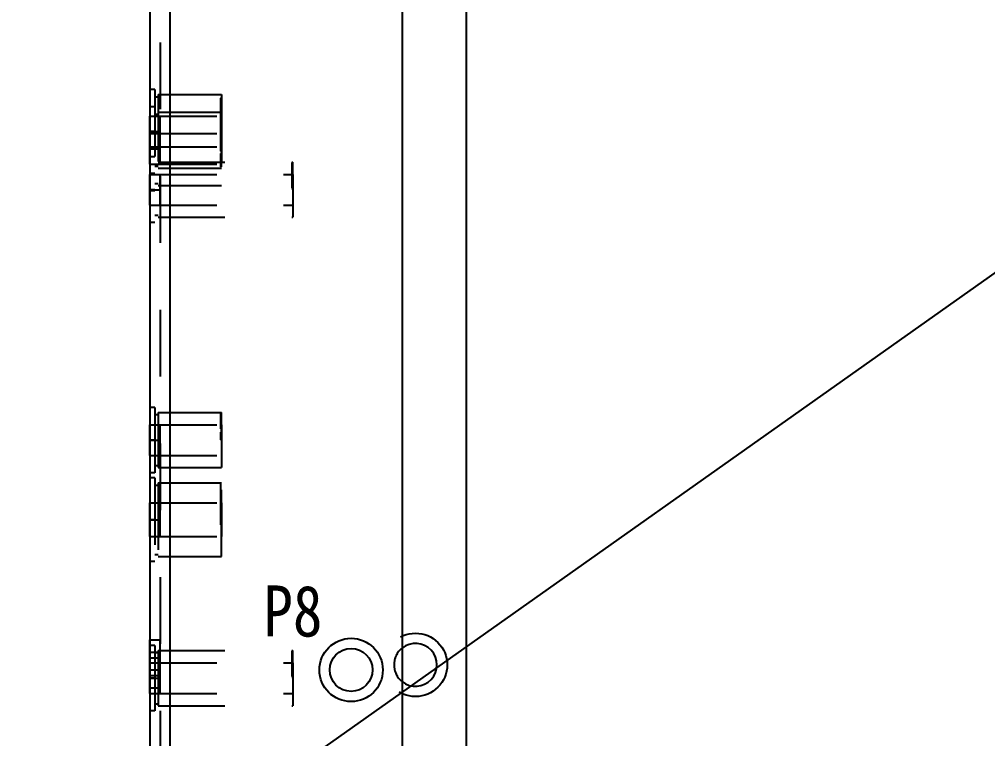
# Model space of a CAD drawing. Header units: millimetres. Extents: x 1262 to 3787, y 0 to 841.
# Drawn here: x 1862.4 to 1957.2, y 446.5 to 516.9 of the extents above; entities that cross this region are included whole.
import ezdxf

# ---------------------------------------------------------------- set-up
doc = ezdxf.new("R2010")
doc.units = ezdxf.units.MM
doc.header["$LTSCALE"] = 65.395
doc.linetypes.add('HIDDEN', pattern=[0.2, 0.1, -0.1])
doc.layers.get('0').update_dxf_attribs({"linetype": 'CONTINUOUS'})
doc.layers.add('02___PRT_ALL_AXES', color=7, linetype='CONTINUOUS')
doc.layers.add('DEFAULT_2', color=8, linetype='HIDDEN')
doc.styles.get("Standard").update_dxf_attribs({"font": 'txt', "width": 0.85})

msp = doc.modelspace()

# ---------------------------------------------------------------- linework, layer by layer
msp.add_line((1262.236, 0), (2451.236, 841))
at = {"color": 3, "linetype": 'Continuous'}
for p, q in [((1877.189, 324.704), (1877.189, 581.004)), ((1875.189, 580.004), (1875.189, 325.704)), ((1899.889, 580.004), (1899.889, 325.704))]:
    msp.add_line(p, q, dxfattribs=at)
at = {"color": 7, "linetype": 'Continuous'}
msp.add_line((1906.189, 325.704), (1906.189, 567.004), dxfattribs=at)
at = {"color": 3, "linetype": 'Continuous'}
msp.add_circle((1894.889, 453.204), 3.1, dxfattribs=at)
at = {"color": 7, "linetype": 'Continuous'}
msp.add_circle((1894.889, 453.204), 2.1, dxfattribs=at)
msp.add_arc((1901.189, 453.704), 2.1, 231.05442, 128.9456, dxfattribs=at)
at = {"layer": '02___PRT_ALL_AXES', "color": 8, "linetype": 'HIDDEN'}
for p, q in [((1875.989, 509.504), (1882.189, 509.504)), ((1882.189, 509.504), (1882.189, 500.604)), ((1875.189, 507.404), (1875.189, 507.402)), ((1875.189, 507.404), (1882.189, 507.404)), ((1875.189, 502.705), (1875.189, 507.402)), ((1875.989, 507.804), (1882.189, 507.804)), ((1876.189, 502.705), (1876.189, 507.402)), ((1875.189, 505.904), (1876.189, 505.904)), ((1875.189, 505.704), (1882.189, 505.704)), ((1875.189, 504.404), (1882.189, 504.404)), ((1875.189, 504.204), (1876.189, 504.204)), ((1875.189, 502.705), (1875.189, 502.704)), ((1875.189, 502.704), (1882.189, 502.704)), ((1875.989, 502.904), (1889.189, 502.904)), ((1875.989, 502.304), (1882.189, 502.304)), ((1875.189, 501.704), (1875.189, 501.702)), ((1875.189, 501.704), (1889.189, 501.704)), ((1875.189, 498.705), (1875.189, 501.702)), ((1876.189, 498.705), (1876.189, 501.702)), ((1889.189, 501.704), (1889.189, 497.504)), ((1875.989, 500.604), (1882.189, 500.604)), ((1875.189, 500.204), (1876.189, 500.204)), ((1875.189, 498.705), (1875.189, 498.704)), ((1875.189, 498.704), (1889.189, 498.704)), ((1875.989, 497.504), (1889.189, 497.504)), ((1875.989, 478.404), (1882.189, 478.404)), ((1875.189, 477.204), (1875.189, 477.202)), ((1875.189, 477.204), (1882.189, 477.204)), ((1875.189, 474.205), (1875.189, 477.202)), ((1876.189, 474.205), (1876.189, 477.202)), ((1882.189, 477.204), (1882.189, 473.004)), ((1875.189, 475.704), (1876.189, 475.704)), ((1875.189, 474.205), (1875.189, 474.204)), ((1875.189, 474.204), (1882.189, 474.204)), ((1875.989, 473.004), (1882.189, 473.004)), ((1875.989, 471.504), (1882.189, 471.504)), ((1875.189, 469.554), (1875.189, 469.552)), ((1875.189, 469.554), (1882.189, 469.554)), ((1875.189, 466.255), (1875.189, 469.552)), ((1876.189, 466.255), (1876.189, 469.552)), ((1882.189, 469.554), (1882.189, 466.254)), ((1875.189, 467.904), (1876.189, 467.904)), ((1875.189, 466.255), (1875.189, 466.254)), ((1875.189, 466.254), (1882.189, 466.254)), ((1875.989, 464.304), (1882.189, 464.304)), ((1875.189, 450.905), (1875.189, 456.154)), ((1875.189, 456.154), (1876.189, 456.154)), ((1876.189, 450.905), (1876.189, 456.154)), ((1875.189, 454.954), (1876.189, 454.954)), ((1875.989, 455.104), (1889.189, 455.104)), ((1875.189, 454.404), (1876.189, 454.404)), ((1875.189, 453.904), (1889.189, 453.904)), ((1875.189, 453.204), (1876.189, 453.204)), ((1889.189, 453.904), (1889.189, 449.704)), ((1875.189, 452.654), (1876.189, 452.654)), ((1875.189, 452.404), (1876.189, 452.404)), ((1875.189, 451.454), (1876.189, 451.454)), ((1875.189, 450.905), (1875.189, 450.904)), ((1875.189, 450.904), (1889.189, 450.904)), ((1875.989, 449.704), (1889.189, 449.704))]:
    msp.add_line(p, q, dxfattribs=at)
at = {"layer": 'DEFAULT_2', "color": 8, "linetype": 'HIDDEN'}
for p, q in [((1876.189, 580.004), (1876.189, 325.704)), ((1875.689, 510.004), (1875.189, 510.004)), ((1875.689, 510.004), (1875.689, 497.004)), ((1875.689, 509.304), (1875.989, 509.304)), ((1875.989, 509.504), (1875.989, 497.504)), ((1882.089, 509.169), (1882.089, 503.961)), ((1882.189, 509.169), (1882.089, 509.169)), ((1882.189, 509.16), (1882.089, 509.16)), ((1882.189, 509.157), (1882.089, 509.157)), ((1882.189, 509.145), (1882.089, 509.145)), ((1882.189, 509.13), (1882.089, 509.13)), ((1882.189, 509.123), (1882.089, 509.123)), ((1882.189, 509.106), (1882.089, 509.106)), ((1882.189, 509.061), (1882.089, 509.061)), ((1882.189, 509.05), (1882.089, 509.05)), ((1882.189, 509.034), (1882.089, 509.034)), ((1882.189, 509.032), (1882.089, 509.032)), ((1882.189, 509.028), (1882.089, 509.028)), ((1882.189, 509.02), (1882.089, 509.02)), ((1882.189, 508.997), (1882.089, 508.997)), ((1882.189, 508.987), (1882.089, 508.987)), ((1882.189, 508.984), (1882.089, 508.984)), ((1882.189, 508.951), (1882.089, 508.951)), ((1882.189, 508.941), (1882.089, 508.941)), ((1882.189, 508.931), (1882.089, 508.931)), ((1882.189, 508.921), (1882.089, 508.921)), ((1882.189, 503.961), (1882.189, 509.169)), ((1875.689, 508.304), (1875.189, 508.304)), ((1882.189, 508.883), (1882.089, 508.883)), ((1882.189, 508.861), (1882.089, 508.861)), ((1882.189, 508.86), (1882.089, 508.86)), ((1882.189, 508.784), (1882.089, 508.784)), ((1882.189, 508.774), (1882.089, 508.774)), ((1882.189, 508.765), (1882.089, 508.765)), ((1882.189, 508.752), (1882.089, 508.752)), ((1882.189, 508.697), (1882.089, 508.697)), ((1882.189, 508.365), (1882.089, 508.365)), ((1882.189, 508.3), (1882.089, 508.3)), ((1882.189, 508.279), (1882.089, 508.279)), ((1882.189, 508.253), (1882.089, 508.253)), ((1882.189, 508.218), (1882.089, 508.218)), ((1882.189, 508.195), (1882.089, 508.195)), ((1882.189, 508.139), (1882.089, 508.139)), ((1882.189, 508.128), (1882.089, 508.128)), ((1882.189, 508.124), (1882.089, 508.124)), ((1882.189, 508.109), (1882.089, 508.109)), ((1882.189, 508.102), (1882.089, 508.102)), ((1882.189, 508.093), (1882.089, 508.093)), ((1882.189, 508.06), (1882.089, 508.06)), ((1882.189, 508.038), (1882.089, 508.038)), ((1882.189, 508.013), (1882.089, 508.013)), ((1882.189, 507.979), (1882.089, 507.979)), ((1875.689, 507.604), (1875.989, 507.604)), ((1882.189, 507.885), (1882.089, 507.885)), ((1882.189, 507.845), (1882.089, 507.845)), ((1882.189, 507.788), (1882.089, 507.788)), ((1882.189, 507.745), (1882.089, 507.745)), ((1882.189, 507.72), (1882.089, 507.72)), ((1882.189, 507.644), (1882.089, 507.644)), ((1882.189, 507.642), (1882.089, 507.642)), ((1882.189, 507.631), (1882.089, 507.631)), ((1882.189, 507.58), (1882.089, 507.58)), ((1882.189, 507.572), (1882.089, 507.572)), ((1882.189, 507.544), (1882.089, 507.544)), ((1882.189, 507.543), (1882.089, 507.543)), ((1882.189, 507.512), (1882.089, 507.512)), ((1882.189, 507.49), (1882.089, 507.49)), ((1882.189, 507.477), (1882.089, 507.477)), ((1882.189, 507.469), (1882.089, 507.469)), ((1882.189, 507.46), (1882.089, 507.46)), ((1882.189, 507.457), (1882.089, 507.457)), ((1882.189, 507.45), (1882.089, 507.45)), ((1882.189, 507.445), (1882.089, 507.445)), ((1882.189, 507.43), (1882.089, 507.43)), ((1882.189, 507.423), (1882.089, 507.423)), ((1882.189, 507.415), (1882.089, 507.415)), ((1882.189, 507.406), (1882.089, 507.406)), ((1882.189, 507.361), (1882.089, 507.361)), ((1882.189, 507.35), (1882.089, 507.35)), ((1882.189, 507.345), (1882.089, 507.345)), ((1882.189, 507.334), (1882.089, 507.334)), ((1882.189, 507.333), (1882.089, 507.333)), ((1882.189, 507.332), (1882.089, 507.332)), ((1882.189, 507.328), (1882.089, 507.328)), ((1882.189, 507.32), (1882.089, 507.32)), ((1882.189, 507.297), (1882.089, 507.297)), ((1882.189, 507.287), (1882.089, 507.287)), ((1882.189, 507.284), (1882.089, 507.284)), ((1882.189, 507.281), (1882.089, 507.281)), ((1882.189, 507.252), (1882.089, 507.252)), ((1882.189, 507.251), (1882.089, 507.251)), ((1882.189, 507.241), (1882.089, 507.241)), ((1882.189, 507.231), (1882.089, 507.231)), ((1882.189, 507.221), (1882.089, 507.221)), ((1882.189, 507.183), (1882.089, 507.183)), ((1882.189, 507.176), (1882.089, 507.176)), ((1882.189, 507.164), (1882.089, 507.164)), ((1882.189, 507.161), (1882.089, 507.161)), ((1882.189, 507.16), (1882.089, 507.16)), ((1882.189, 507.106), (1882.089, 507.106)), ((1882.189, 507.106), (1882.089, 507.106)), ((1882.189, 507.094), (1882.089, 507.094)), ((1882.189, 507.084), (1882.089, 507.084)), ((1882.189, 507.077), (1882.089, 507.077)), ((1882.189, 507.074), (1882.089, 507.074)), ((1882.189, 507.065), (1882.089, 507.065)), ((1882.189, 507.052), (1882.089, 507.052)), ((1882.189, 507.043), (1882.089, 507.043)), ((1882.189, 507.026), (1882.089, 507.026)), ((1882.189, 507.018), (1882.089, 507.018)), ((1882.189, 507.014), (1882.089, 507.014)), ((1882.189, 507.001), (1882.089, 507.001)), ((1882.189, 506.997), (1882.089, 506.997)), ((1882.189, 506.98), (1882.089, 506.98)), ((1882.189, 506.972), (1882.089, 506.972)), ((1882.189, 506.961), (1882.089, 506.961)), ((1882.189, 506.949), (1882.089, 506.949)), ((1882.189, 506.938), (1882.089, 506.938)), ((1882.189, 506.931), (1882.089, 506.931)), ((1882.189, 506.911), (1882.089, 506.911)), ((1882.189, 506.892), (1882.089, 506.892)), ((1882.189, 506.88), (1882.089, 506.88)), ((1882.189, 506.865), (1882.089, 506.865)), ((1882.189, 506.85), (1882.089, 506.85)), ((1882.189, 506.841), (1882.089, 506.841)), ((1882.189, 506.826), (1882.089, 506.826)), ((1882.189, 506.811), (1882.089, 506.811)), ((1882.189, 506.809), (1882.089, 506.809)), ((1882.189, 506.799), (1882.089, 506.799)), ((1882.189, 506.792), (1882.089, 506.792)), ((1882.189, 506.78), (1882.089, 506.78)), ((1882.189, 506.76), (1882.089, 506.76)), ((1882.189, 506.753), (1882.089, 506.753)), ((1882.189, 506.677), (1882.089, 506.677)), ((1882.189, 506.665), (1882.089, 506.665)), ((1882.189, 506.664), (1882.089, 506.664)), ((1882.189, 506.63), (1882.089, 506.63)), ((1882.189, 506.628), (1882.089, 506.628)), ((1882.189, 506.6), (1882.089, 506.6)), ((1882.189, 506.579), (1882.089, 506.579)), ((1882.189, 506.562), (1882.089, 506.562)), ((1882.189, 506.553), (1882.089, 506.553)), ((1882.189, 506.534), (1882.089, 506.534)), ((1882.189, 506.518), (1882.089, 506.518)), ((1882.189, 506.51), (1882.089, 506.51)), ((1882.189, 506.495), (1882.089, 506.495)), ((1882.189, 506.445), (1882.089, 506.445)), ((1882.189, 506.442), (1882.089, 506.442)), ((1882.189, 506.439), (1882.089, 506.439)), ((1882.189, 506.428), (1882.089, 506.428)), ((1882.189, 506.424), (1882.089, 506.424)), ((1882.189, 506.412), (1882.089, 506.412)), ((1882.189, 506.409), (1882.089, 506.409)), ((1882.189, 506.402), (1882.089, 506.402)), ((1882.189, 506.394), (1882.089, 506.394)), ((1882.189, 506.393), (1882.089, 506.393)), ((1882.189, 506.384), (1882.089, 506.384)), ((1882.189, 506.37), (1882.089, 506.37)), ((1882.189, 506.368), (1882.089, 506.368)), ((1882.189, 506.36), (1882.089, 506.36)), ((1882.189, 506.356), (1882.089, 506.356)), ((1882.189, 506.353), (1882.089, 506.353)), ((1882.189, 506.344), (1882.089, 506.344)), ((1882.189, 506.34), (1882.089, 506.34)), ((1882.189, 506.338), (1882.089, 506.338)), ((1882.189, 506.335), (1882.089, 506.335)), ((1882.189, 506.314), (1882.089, 506.314)), ((1882.189, 506.313), (1882.089, 506.313)), ((1882.189, 506.308), (1882.089, 506.308)), ((1882.189, 506.305), (1882.089, 506.305)), ((1882.189, 506.297), (1882.089, 506.297)), ((1882.189, 506.295), (1882.089, 506.295)), ((1882.189, 506.289), (1882.089, 506.289)), ((1882.189, 506.279), (1882.089, 506.279)), ((1882.189, 506.266), (1882.089, 506.266)), ((1882.189, 506.264), (1882.089, 506.264)), ((1882.189, 506.259), (1882.089, 506.259)), ((1882.189, 506.257), (1882.089, 506.257)), ((1882.189, 506.253), (1882.089, 506.253)), ((1882.189, 506.25), (1882.089, 506.25)), ((1882.189, 506.234), (1882.089, 506.234)), ((1882.189, 506.228), (1882.089, 506.228)), ((1882.189, 506.22), (1882.089, 506.22)), ((1882.189, 506.215), (1882.089, 506.215)), ((1882.189, 506.214), (1882.089, 506.214)), ((1882.189, 506.209), (1882.089, 506.209)), ((1882.189, 506.195), (1882.089, 506.195)), ((1882.189, 506.188), (1882.089, 506.188)), ((1882.189, 506.185), (1882.089, 506.185)), ((1882.189, 506.172), (1882.089, 506.172)), ((1882.189, 506.155), (1882.089, 506.155)), ((1882.189, 506.154), (1882.089, 506.154)), ((1882.189, 506.145), (1882.089, 506.145)), ((1882.189, 506.131), (1882.089, 506.131)), ((1882.189, 506.13), (1882.089, 506.13)), ((1882.189, 506.106), (1882.089, 506.106)), ((1882.189, 506.099), (1882.089, 506.099)), ((1882.189, 506.095), (1882.089, 506.095)), ((1882.189, 506.088), (1882.089, 506.088)), ((1882.189, 506.075), (1882.089, 506.075)), ((1882.189, 506.069), (1882.089, 506.069)), ((1882.189, 506.068), (1882.089, 506.068)), ((1882.189, 506.065), (1882.089, 506.065)), ((1882.189, 506.052), (1882.089, 506.052)), ((1882.189, 506.05), (1882.089, 506.05)), ((1875.689, 505.904), (1875.189, 505.904)), ((1882.189, 506.045), (1882.089, 506.045)), ((1882.189, 506.038), (1882.089, 506.038)), ((1882.189, 506.025), (1882.089, 506.025)), ((1882.189, 506.02), (1882.089, 506.02)), ((1882.189, 505.986), (1882.089, 505.986)), ((1882.189, 505.986), (1882.089, 505.986)), ((1882.189, 505.983), (1882.089, 505.983)), ((1882.189, 505.982), (1882.089, 505.982)), ((1882.189, 505.981), (1882.089, 505.981)), ((1882.189, 505.967), (1882.089, 505.967)), ((1882.189, 505.965), (1882.089, 505.965)), ((1882.189, 505.952), (1882.089, 505.952)), ((1882.189, 505.945), (1882.089, 505.945)), ((1882.189, 505.944), (1882.089, 505.944)), ((1882.189, 505.942), (1882.089, 505.942)), ((1882.189, 505.931), (1882.089, 505.931)), ((1882.189, 505.88), (1882.089, 505.88)), ((1882.189, 505.876), (1882.089, 505.876)), ((1882.189, 505.872), (1882.089, 505.872)), ((1882.189, 505.864), (1882.089, 505.864)), ((1882.189, 505.844), (1882.089, 505.844)), ((1882.189, 505.843), (1882.089, 505.843)), ((1882.189, 505.839), (1882.089, 505.839)), ((1882.189, 505.833), (1882.089, 505.833)), ((1882.189, 505.812), (1882.089, 505.812)), ((1882.189, 505.804), (1882.089, 505.804)), ((1882.189, 505.795), (1882.089, 505.795)), ((1882.189, 505.79), (1882.089, 505.79)), ((1882.189, 505.79), (1882.089, 505.79)), ((1882.189, 505.777), (1882.089, 505.777)), ((1882.189, 505.767), (1882.089, 505.767)), ((1882.189, 505.765), (1882.089, 505.765)), ((1882.189, 505.757), (1882.089, 505.757)), ((1882.189, 505.75), (1882.089, 505.75)), ((1882.189, 505.731), (1882.089, 505.731)), ((1882.189, 505.715), (1882.089, 505.715)), ((1882.189, 505.687), (1882.089, 505.687)), ((1882.189, 505.678), (1882.089, 505.678)), ((1882.189, 505.663), (1882.089, 505.663)), ((1882.189, 505.661), (1882.089, 505.661)), ((1882.189, 505.645), (1882.089, 505.645)), ((1882.189, 505.633), (1882.089, 505.633)), ((1882.189, 505.581), (1882.089, 505.581)), ((1882.189, 505.552), (1882.089, 505.552)), ((1882.189, 505.476), (1882.089, 505.476)), ((1882.189, 505.464), (1882.089, 505.464)), ((1882.189, 505.447), (1882.089, 505.447)), ((1882.189, 505.406), (1882.089, 505.406)), ((1882.189, 505.406), (1882.089, 505.406)), ((1882.189, 505.394), (1882.089, 505.394)), ((1882.189, 505.377), (1882.089, 505.377)), ((1882.189, 505.343), (1882.089, 505.343)), ((1882.189, 505.326), (1882.089, 505.326)), ((1882.189, 505.318), (1882.089, 505.318)), ((1882.189, 505.314), (1882.089, 505.314)), ((1882.189, 505.301), (1882.089, 505.301)), ((1882.189, 505.28), (1882.089, 505.28)), ((1882.189, 505.275), (1882.089, 505.275)), ((1882.189, 505.272), (1882.089, 505.272)), ((1882.189, 505.261), (1882.089, 505.261)), ((1882.189, 505.249), (1882.089, 505.249)), ((1882.189, 505.248), (1882.089, 505.248)), ((1882.189, 505.238), (1882.089, 505.238)), ((1882.189, 505.231), (1882.089, 505.231)), ((1882.189, 505.211), (1882.089, 505.211)), ((1882.189, 505.192), (1882.089, 505.192)), ((1882.189, 505.18), (1882.089, 505.18)), ((1882.189, 505.165), (1882.089, 505.165)), ((1882.189, 505.15), (1882.089, 505.15)), ((1882.189, 505.141), (1882.089, 505.141)), ((1882.189, 505.126), (1882.089, 505.126)), ((1882.189, 505.111), (1882.089, 505.111)), ((1882.189, 505.109), (1882.089, 505.109)), ((1875.689, 504.204), (1875.189, 504.204)), ((1882.189, 505.099), (1882.089, 505.099)), ((1882.189, 505.092), (1882.089, 505.092)), ((1882.189, 505.08), (1882.089, 505.08)), ((1882.189, 505.06), (1882.089, 505.06)), ((1882.189, 505.053), (1882.089, 505.053)), ((1882.189, 505.05), (1882.089, 505.05)), ((1882.189, 504.977), (1882.089, 504.977)), ((1882.189, 504.964), (1882.089, 504.964)), ((1882.189, 504.935), (1882.089, 504.935)), ((1882.189, 504.93), (1882.089, 504.93)), ((1882.189, 504.928), (1882.089, 504.928)), ((1882.189, 504.862), (1882.089, 504.862)), ((1882.189, 504.834), (1882.089, 504.834)), ((1882.189, 504.81), (1882.089, 504.81)), ((1882.189, 504.745), (1882.089, 504.745)), ((1882.189, 504.742), (1882.089, 504.742)), ((1882.189, 504.712), (1882.089, 504.712)), ((1882.189, 504.709), (1882.089, 504.709)), ((1882.189, 504.702), (1882.089, 504.702)), ((1882.189, 504.694), (1882.089, 504.694)), ((1882.189, 504.684), (1882.089, 504.684)), ((1882.189, 504.67), (1882.089, 504.67)), ((1882.189, 504.668), (1882.089, 504.668)), ((1882.189, 504.667), (1882.089, 504.667)), ((1882.189, 504.656), (1882.089, 504.656)), ((1882.189, 504.653), (1882.089, 504.653)), ((1882.189, 504.644), (1882.089, 504.644)), ((1882.189, 504.64), (1882.089, 504.64)), ((1882.189, 504.635), (1882.089, 504.635)), ((1882.189, 504.633), (1882.089, 504.633)), ((1882.189, 504.614), (1882.089, 504.614)), ((1882.189, 504.608), (1882.089, 504.608)), ((1882.189, 504.605), (1882.089, 504.605)), ((1882.189, 504.597), (1882.089, 504.597)), ((1882.189, 504.595), (1882.089, 504.595)), ((1882.189, 504.589), (1882.089, 504.589)), ((1882.189, 504.566), (1882.089, 504.566)), ((1882.189, 504.564), (1882.089, 504.564)), ((1882.189, 504.56), (1882.089, 504.56)), ((1882.189, 504.559), (1882.089, 504.559)), ((1882.189, 504.557), (1882.089, 504.557)), ((1882.189, 504.553), (1882.089, 504.553)), ((1882.189, 504.55), (1882.089, 504.55)), ((1882.189, 504.534), (1882.089, 504.534)), ((1882.189, 504.53), (1882.089, 504.53)), ((1882.189, 504.528), (1882.089, 504.528)), ((1882.189, 504.52), (1882.089, 504.52)), ((1882.189, 504.515), (1882.089, 504.515)), ((1882.189, 504.514), (1882.089, 504.514)), ((1882.189, 504.514), (1882.089, 504.514)), ((1882.189, 504.509), (1882.089, 504.509)), ((1882.189, 504.495), (1882.089, 504.495)), ((1882.189, 504.488), (1882.089, 504.488)), ((1882.189, 504.472), (1882.089, 504.472)), ((1882.189, 504.455), (1882.089, 504.455)), ((1882.189, 504.454), (1882.089, 504.454)), ((1882.189, 504.431), (1882.089, 504.431)), ((1882.189, 504.43), (1882.089, 504.43)), ((1882.189, 504.406), (1882.089, 504.406)), ((1882.189, 504.399), (1882.089, 504.399)), ((1882.189, 504.395), (1882.089, 504.395)), ((1882.189, 504.375), (1882.089, 504.375)), ((1882.189, 504.369), (1882.089, 504.369)), ((1882.189, 504.368), (1882.089, 504.368)), ((1882.189, 504.365), (1882.089, 504.365)), ((1882.189, 504.352), (1882.089, 504.352)), ((1882.189, 504.35), (1882.089, 504.35)), ((1882.189, 504.338), (1882.089, 504.338)), ((1882.189, 504.325), (1882.089, 504.325)), ((1882.189, 504.32), (1882.089, 504.32)), ((1882.189, 504.286), (1882.089, 504.286)), ((1882.189, 504.286), (1882.089, 504.286)), ((1882.189, 504.283), (1882.089, 504.283)), ((1882.189, 504.282), (1882.089, 504.282)), ((1882.189, 504.281), (1882.089, 504.281)), ((1882.189, 504.267), (1882.089, 504.267)), ((1882.189, 504.265), (1882.089, 504.265)), ((1882.189, 504.252), (1882.089, 504.252)), ((1882.189, 504.247), (1882.089, 504.247)), ((1882.189, 504.245), (1882.089, 504.245)), ((1882.189, 504.181), (1882.089, 504.181)), ((1882.189, 504.176), (1882.089, 504.176)), ((1882.189, 504.164), (1882.089, 504.164)), ((1875.689, 503.404), (1875.189, 503.404)), ((1882.189, 504.139), (1882.089, 504.139)), ((1882.189, 504.133), (1882.089, 504.133)), ((1882.189, 504.132), (1882.089, 504.132)), ((1882.189, 504.104), (1882.089, 504.104)), ((1882.189, 504.095), (1882.089, 504.095)), ((1882.189, 504.09), (1882.089, 504.09)), ((1882.189, 504.067), (1882.089, 504.067)), ((1882.189, 504.065), (1882.089, 504.065)), ((1882.189, 504.057), (1882.089, 504.057)), ((1882.189, 504.031), (1882.089, 504.031)), ((1882.189, 503.987), (1882.089, 503.987)), ((1882.189, 503.978), (1882.089, 503.978)), ((1882.189, 503.963), (1882.089, 503.963)), ((1882.189, 503.961), (1882.089, 503.961)), ((1882.089, 503.747), (1882.089, 502.432)), ((1882.189, 503.747), (1882.089, 503.747)), ((1882.189, 503.575), (1882.089, 503.575)), ((1882.189, 503.548), (1882.089, 503.548)), ((1882.189, 503.35), (1882.089, 503.35)), ((1882.189, 503.235), (1882.089, 503.235)), ((1882.189, 502.432), (1882.189, 503.747)), ((1875.689, 502.704), (1875.989, 502.704)), ((1875.689, 502.504), (1875.989, 502.504)), ((1882.189, 503.002), (1882.089, 503.002)), ((1882.189, 502.967), (1882.089, 502.967)), ((1882.189, 502.933), (1882.089, 502.933)), ((1882.189, 502.86), (1882.089, 502.86)), ((1882.189, 502.83), (1882.089, 502.83)), ((1882.189, 502.814), (1882.089, 502.814)), ((1882.189, 502.547), (1882.089, 502.547)), ((1882.189, 502.432), (1882.089, 502.432)), ((1889.089, 502.86), (1889.089, 500.351)), ((1889.089, 502.86), (1889.189, 502.86)), ((1889.189, 502.842), (1889.089, 502.842)), ((1889.089, 502.835), (1889.189, 502.835)), ((1889.189, 502.821), (1889.089, 502.821)), ((1889.089, 502.798), (1889.189, 502.798)), ((1889.189, 502.795), (1889.089, 502.795)), ((1889.189, 502.76), (1889.089, 502.76)), ((1889.089, 502.754), (1889.189, 502.754)), ((1889.189, 502.743), (1889.089, 502.743)), ((1889.189, 502.738), (1889.089, 502.738)), ((1889.189, 502.734), (1889.089, 502.734)), ((1889.189, 502.728), (1889.089, 502.728)), ((1889.189, 502.703), (1889.089, 502.703)), ((1889.189, 502.698), (1889.089, 502.698)), ((1889.189, 502.697), (1889.089, 502.697)), ((1889.089, 502.694), (1889.189, 502.694)), ((1889.189, 502.686), (1889.089, 502.686)), ((1889.189, 502.661), (1889.089, 502.661)), ((1889.189, 502.657), (1889.089, 502.657)), ((1889.189, 502.642), (1889.089, 502.642)), ((1889.189, 502.626), (1889.089, 502.626)), ((1889.189, 502.575), (1889.089, 502.575)), ((1889.189, 502.57), (1889.089, 502.57)), ((1889.089, 502.567), (1889.189, 502.567)), ((1889.189, 502.528), (1889.089, 502.528)), ((1889.189, 502.503), (1889.089, 502.503)), ((1889.189, 502.446), (1889.089, 502.446)), ((1889.189, 502.42), (1889.089, 502.42)), ((1889.189, 502.378), (1889.089, 502.378)), ((1889.189, 502.373), (1889.089, 502.373)), ((1889.189, 502.357), (1889.089, 502.357)), ((1889.189, 502.347), (1889.089, 502.347)), ((1889.189, 502.343), (1889.089, 502.343)), ((1889.189, 502.295), (1889.089, 502.295)), ((1889.189, 502.291), (1889.089, 502.291)), ((1889.189, 502.275), (1889.089, 502.275)), ((1889.189, 502.275), (1889.089, 502.275)), ((1889.189, 500.204), (1889.189, 502.904)), ((1875.689, 501.804), (1875.189, 501.804)), ((1889.189, 502.203), (1889.089, 502.203)), ((1889.189, 502.193), (1889.089, 502.193)), ((1889.189, 502.165), (1889.089, 502.165)), ((1889.189, 502.152), (1889.089, 502.152)), ((1889.189, 502.14), (1889.089, 502.14)), ((1889.189, 502.135), (1889.089, 502.135)), ((1889.189, 502.131), (1889.089, 502.131)), ((1889.189, 502.124), (1889.089, 502.124)), ((1889.189, 502.121), (1889.089, 502.121)), ((1889.189, 502.104), (1889.089, 502.104)), ((1889.189, 502.078), (1889.089, 502.078)), ((1889.189, 502.078), (1889.089, 502.078)), ((1889.189, 502.068), (1889.089, 502.068)), ((1889.189, 502.059), (1889.089, 502.059)), ((1889.189, 502.033), (1889.089, 502.033)), ((1889.189, 502.018), (1889.089, 502.018)), ((1889.189, 502.011), (1889.089, 502.011)), ((1889.189, 501.992), (1889.089, 501.992)), ((1889.189, 501.987), (1889.089, 501.987)), ((1889.189, 501.98), (1889.089, 501.98)), ((1889.189, 501.975), (1889.089, 501.975)), ((1889.189, 501.97), (1889.089, 501.97)), ((1889.189, 501.966), (1889.089, 501.966)), ((1889.189, 501.965), (1889.089, 501.965)), ((1889.189, 501.961), (1889.089, 501.961)), ((1889.189, 501.953), (1889.089, 501.953)), ((1889.189, 501.951), (1889.089, 501.951)), ((1889.189, 501.945), (1889.089, 501.945)), ((1889.189, 501.94), (1889.089, 501.94)), ((1889.189, 501.93), (1889.089, 501.93)), ((1889.189, 501.928), (1889.089, 501.928)), ((1889.189, 501.92), (1889.089, 501.92)), ((1889.189, 501.915), (1889.089, 501.915)), ((1889.189, 501.913), (1889.089, 501.913)), ((1889.189, 501.903), (1889.089, 501.903)), ((1889.189, 501.9), (1889.089, 501.9)), ((1889.189, 501.894), (1889.089, 501.894)), ((1889.089, 501.863), (1889.189, 501.863)), ((1889.189, 501.857), (1889.089, 501.857)), ((1889.189, 501.856), (1889.089, 501.856)), ((1889.189, 501.853), (1889.089, 501.853)), ((1889.189, 501.847), (1889.089, 501.847)), ((1889.189, 501.832), (1889.089, 501.832)), ((1889.189, 501.803), (1889.089, 501.803)), ((1889.189, 501.777), (1889.089, 501.777)), ((1889.089, 501.762), (1889.189, 501.762)), ((1889.189, 501.75), (1889.089, 501.75)), ((1889.189, 501.746), (1889.089, 501.746)), ((1889.189, 501.68), (1889.089, 501.68)), ((1889.189, 501.613), (1889.089, 501.613)), ((1889.189, 501.543), (1889.089, 501.543)), ((1889.189, 501.438), (1889.089, 501.438)), ((1889.189, 501.353), (1889.089, 501.353)), ((1875.689, 500.804), (1875.989, 500.804)), ((1889.189, 501.248), (1889.089, 501.248)), ((1889.189, 501.191), (1889.089, 501.191)), ((1889.189, 501.16), (1889.089, 501.16)), ((1889.189, 501.15), (1889.089, 501.15)), ((1889.189, 501.018), (1889.089, 501.018)), ((1889.089, 500.778), (1889.189, 500.778)), ((1889.189, 500.706), (1889.089, 500.706)), ((1889.189, 500.675), (1889.089, 500.675)), ((1889.089, 500.655), (1889.189, 500.655)), ((1889.189, 500.584), (1889.089, 500.584)), ((1889.189, 500.577), (1889.089, 500.577)), ((1889.189, 500.553), (1889.089, 500.553)), ((1889.189, 500.535), (1889.089, 500.535)), ((1889.189, 500.414), (1889.089, 500.414)), ((1889.189, 500.382), (1889.089, 500.382)), ((1875.689, 500.204), (1875.189, 500.204)), ((1875.689, 500.104), (1875.189, 500.104)), ((1889.189, 500.351), (1889.089, 500.351)), ((1875.689, 497.704), (1875.989, 497.704)), ((1875.689, 497.004), (1875.189, 497.004)), ((1875.689, 478.904), (1875.189, 478.904)), ((1875.689, 478.904), (1875.689, 472.504)), ((1875.689, 478.204), (1875.989, 478.204)), ((1875.989, 478.404), (1875.989, 473.004)), ((1882.089, 478.401), (1882.089, 476.787)), ((1882.089, 478.401), (1882.189, 478.401)), ((1882.089, 478.397), (1882.189, 478.397)), ((1882.089, 478.389), (1882.189, 478.389)), ((1882.089, 478.386), (1882.189, 478.386)), ((1882.089, 478.344), (1882.189, 478.344)), ((1882.089, 478.314), (1882.189, 478.314)), ((1882.189, 478.291), (1882.089, 478.291)), ((1882.189, 478.092), (1882.089, 478.092)), ((1882.189, 478.087), (1882.089, 478.087)), ((1882.189, 478.085), (1882.089, 478.085)), ((1882.089, 478.062), (1882.189, 478.062)), ((1882.189, 478.054), (1882.089, 478.054)), ((1882.189, 478.01), (1882.089, 478.01)), ((1882.189, 477.997), (1882.089, 477.997)), ((1882.189, 477.994), (1882.089, 477.994)), ((1882.189, 477.982), (1882.089, 477.982)), ((1882.089, 477.97), (1882.189, 477.97)), ((1882.189, 477.958), (1882.089, 477.958)), ((1882.189, 477.956), (1882.089, 477.956)), ((1882.189, 477.913), (1882.089, 477.913)), ((1882.189, 477.894), (1882.089, 477.894)), ((1882.189, 477.834), (1882.089, 477.834)), ((1882.189, 477.822), (1882.089, 477.822)), ((1882.189, 477.782), (1882.089, 477.782)), ((1882.189, 477.765), (1882.089, 477.765)), ((1882.189, 477.725), (1882.089, 477.725)), ((1882.189, 477.689), (1882.089, 477.689)), ((1882.189, 477.677), (1882.089, 477.677)), ((1882.189, 477.638), (1882.089, 477.638)), ((1882.189, 477.638), (1882.089, 477.638)), ((1882.189, 477.624), (1882.089, 477.624)), ((1882.189, 475.704), (1882.189, 478.404)), ((1882.189, 477.604), (1882.089, 477.604)), ((1882.189, 477.595), (1882.089, 477.595)), ((1882.189, 477.585), (1882.089, 477.585)), ((1882.189, 477.565), (1882.089, 477.565)), ((1882.189, 477.553), (1882.089, 477.553)), ((1882.189, 477.551), (1882.089, 477.551)), ((1882.189, 477.549), (1882.089, 477.549)), ((1882.189, 477.544), (1882.089, 477.544)), ((1882.189, 477.522), (1882.089, 477.522)), ((1882.189, 477.49), (1882.089, 477.49)), ((1882.189, 477.489), (1882.089, 477.489)), ((1882.189, 477.472), (1882.089, 477.472)), ((1882.189, 477.46), (1882.089, 477.46)), ((1882.189, 477.455), (1882.089, 477.455)), ((1882.189, 477.435), (1882.089, 477.435)), ((1882.189, 477.422), (1882.089, 477.422)), ((1882.189, 477.421), (1882.089, 477.421)), ((1882.189, 477.414), (1882.089, 477.414)), ((1882.189, 477.377), (1882.089, 477.377)), ((1882.189, 477.375), (1882.089, 477.375)), ((1882.189, 477.364), (1882.089, 477.364)), ((1882.189, 477.363), (1882.089, 477.363)), ((1882.189, 477.345), (1882.089, 477.345)), ((1882.189, 477.344), (1882.089, 477.344)), ((1882.189, 477.299), (1882.089, 477.299)), ((1882.189, 477.273), (1882.089, 477.273)), ((1882.189, 477.269), (1882.089, 477.269)), ((1882.189, 477.265), (1882.089, 477.265)), ((1882.189, 477.232), (1882.089, 477.232)), ((1882.189, 477.23), (1882.089, 477.23)), ((1882.189, 477.215), (1882.089, 477.215)), ((1882.189, 477.199), (1882.089, 477.199)), ((1882.189, 477.195), (1882.089, 477.195)), ((1882.189, 477.179), (1882.089, 477.179)), ((1882.189, 477.172), (1882.089, 477.172)), ((1882.189, 477.171), (1882.089, 477.171)), ((1882.189, 477.167), (1882.089, 477.167)), ((1882.189, 477.15), (1882.089, 477.15)), ((1882.189, 477.116), (1882.089, 477.116)), ((1882.189, 477.106), (1882.089, 477.106)), ((1882.189, 477.093), (1882.089, 477.093)), ((1882.189, 477.086), (1882.089, 477.086)), ((1882.189, 477.072), (1882.089, 477.072)), ((1882.189, 477.025), (1882.089, 477.025)), ((1882.189, 477.021), (1882.089, 477.021)), ((1882.189, 476.996), (1882.089, 476.996)), ((1882.189, 476.987), (1882.089, 476.987)), ((1882.189, 476.972), (1882.089, 476.972)), ((1882.189, 476.962), (1882.089, 476.962)), ((1882.189, 476.938), (1882.089, 476.938)), ((1882.189, 476.933), (1882.089, 476.933)), ((1882.189, 476.886), (1882.089, 476.886)), ((1882.189, 476.852), (1882.089, 476.852)), ((1882.189, 476.791), (1882.089, 476.791)), ((1882.189, 476.787), (1882.089, 476.787)), ((1882.089, 476.465), (1882.089, 475.71)), ((1882.189, 476.465), (1882.089, 476.465)), ((1882.089, 476.454), (1882.189, 476.454)), ((1882.189, 476.441), (1882.089, 476.441)), ((1882.089, 476.335), (1882.189, 476.335)), ((1882.189, 475.855), (1882.089, 475.855)), ((1882.189, 475.733), (1882.089, 475.733)), ((1875.689, 475.704), (1875.189, 475.704)), ((1882.189, 475.71), (1882.089, 475.71)), ((1875.689, 473.204), (1875.989, 473.204)), ((1875.689, 472.504), (1875.189, 472.504)), ((1875.689, 472.004), (1875.189, 472.004)), ((1875.689, 472.004), (1875.689, 463.804)), ((1875.689, 471.304), (1875.989, 471.304)), ((1875.989, 471.504), (1875.989, 464.304)), ((1882.089, 471.428), (1882.089, 467.41)), ((1882.089, 471.428), (1882.189, 471.428)), ((1882.189, 471.38), (1882.089, 471.38)), ((1882.089, 471.375), (1882.189, 471.375)), ((1882.089, 471.327), (1882.189, 471.327)), ((1882.089, 471.25), (1882.189, 471.25)), ((1882.189, 471.238), (1882.089, 471.238)), ((1882.189, 471.236), (1882.089, 471.236)), ((1882.089, 471.162), (1882.189, 471.162)), ((1882.189, 471.116), (1882.089, 471.116)), ((1882.189, 471.101), (1882.089, 471.101)), ((1882.189, 471.046), (1882.089, 471.046)), ((1882.189, 471.044), (1882.089, 471.044)), ((1882.189, 464.304), (1882.189, 471.504)), ((1882.189, 470.946), (1882.089, 470.946)), ((1882.189, 470.937), (1882.089, 470.937)), ((1882.189, 470.827), (1882.089, 470.827)), ((1882.189, 470.746), (1882.089, 470.746)), ((1882.189, 470.745), (1882.089, 470.745)), ((1882.089, 470.728), (1882.189, 470.728)), ((1882.189, 470.648), (1882.089, 470.648)), ((1882.189, 470.629), (1882.089, 470.629)), ((1882.189, 470.612), (1882.089, 470.612)), ((1882.189, 470.609), (1882.089, 470.609)), ((1882.189, 470.607), (1882.089, 470.607)), ((1882.189, 470.6), (1882.089, 470.6)), ((1882.189, 470.596), (1882.089, 470.596)), ((1882.189, 470.578), (1882.089, 470.578)), ((1882.189, 470.569), (1882.089, 470.569)), ((1882.189, 470.558), (1882.089, 470.558)), ((1882.189, 470.554), (1882.089, 470.554)), ((1882.189, 470.548), (1882.089, 470.548)), ((1882.189, 470.538), (1882.089, 470.538)), ((1882.189, 470.524), (1882.089, 470.524)), ((1882.189, 470.521), (1882.089, 470.521)), ((1882.189, 470.517), (1882.089, 470.517)), ((1882.189, 470.513), (1882.089, 470.513)), ((1882.189, 470.512), (1882.089, 470.512)), ((1882.189, 470.505), (1882.089, 470.505)), ((1882.189, 470.488), (1882.089, 470.488)), ((1882.189, 470.472), (1882.089, 470.472)), ((1882.189, 470.433), (1882.089, 470.433)), ((1882.189, 470.429), (1882.089, 470.429)), ((1882.189, 470.422), (1882.089, 470.422)), ((1882.189, 470.421), (1882.089, 470.421)), ((1882.189, 470.418), (1882.089, 470.418)), ((1882.189, 470.406), (1882.089, 470.406)), ((1882.189, 470.402), (1882.089, 470.402)), ((1882.089, 470.399), (1882.189, 470.399)), ((1882.189, 470.384), (1882.089, 470.384)), ((1882.189, 470.362), (1882.089, 470.362)), ((1882.189, 470.358), (1882.089, 470.358)), ((1882.189, 470.348), (1882.089, 470.348)), ((1882.189, 470.347), (1882.089, 470.347)), ((1882.189, 470.345), (1882.089, 470.345)), ((1882.189, 470.335), (1882.089, 470.335)), ((1882.189, 470.33), (1882.089, 470.33)), ((1882.189, 470.33), (1882.089, 470.33)), ((1882.189, 470.312), (1882.089, 470.312)), ((1882.189, 470.293), (1882.089, 470.293)), ((1882.189, 470.292), (1882.089, 470.292)), ((1882.189, 470.287), (1882.089, 470.287)), ((1882.189, 470.282), (1882.089, 470.282)), ((1882.189, 470.253), (1882.089, 470.253)), ((1882.189, 470.227), (1882.089, 470.227)), ((1882.189, 470.226), (1882.089, 470.226)), ((1882.189, 470.217), (1882.089, 470.217)), ((1882.189, 470.203), (1882.089, 470.203)), ((1882.189, 470.181), (1882.089, 470.181)), ((1882.189, 470.178), (1882.089, 470.178)), ((1882.189, 470.162), (1882.089, 470.162)), ((1882.189, 470.157), (1882.089, 470.157)), ((1882.189, 470.152), (1882.089, 470.152)), ((1882.189, 470.14), (1882.089, 470.14)), ((1882.189, 470.12), (1882.089, 470.12)), ((1882.189, 470.106), (1882.089, 470.106)), ((1882.189, 470.068), (1882.089, 470.068)), ((1882.189, 470.067), (1882.089, 470.067)), ((1882.189, 470.027), (1882.089, 470.027)), ((1882.189, 470.008), (1882.089, 470.008)), ((1882.189, 469.984), (1882.089, 469.984)), ((1882.089, 469.955), (1882.189, 469.955)), ((1882.189, 469.948), (1882.089, 469.948)), ((1882.089, 469.94), (1882.189, 469.94)), ((1882.189, 469.879), (1882.089, 469.879)), ((1882.189, 469.871), (1882.089, 469.871)), ((1882.189, 469.85), (1882.089, 469.85)), ((1882.189, 469.837), (1882.089, 469.837)), ((1882.189, 469.802), (1882.089, 469.802)), ((1882.089, 469.794), (1882.189, 469.794)), ((1882.189, 469.785), (1882.089, 469.785)), ((1882.189, 469.762), (1882.089, 469.762)), ((1882.189, 469.735), (1882.089, 469.735)), ((1882.189, 469.69), (1882.089, 469.69)), ((1882.189, 469.68), (1882.089, 469.68)), ((1882.189, 469.671), (1882.089, 469.671)), ((1882.189, 469.669), (1882.089, 469.669)), ((1882.089, 469.665), (1882.189, 469.665)), ((1882.189, 469.65), (1882.089, 469.65)), ((1882.189, 469.637), (1882.089, 469.637)), ((1882.189, 469.592), (1882.089, 469.592)), ((1882.189, 469.544), (1882.089, 469.544)), ((1882.189, 469.377), (1882.089, 469.377)), ((1882.189, 469.357), (1882.089, 469.357)), ((1882.189, 469.345), (1882.089, 469.345)), ((1882.189, 469.317), (1882.089, 469.317)), ((1882.189, 469.265), (1882.089, 469.265)), ((1882.089, 469.258), (1882.189, 469.258)), ((1882.189, 469.255), (1882.089, 469.255)), ((1882.189, 469.184), (1882.089, 469.184)), ((1882.189, 469.173), (1882.089, 469.173)), ((1882.189, 469.17), (1882.089, 469.17)), ((1882.189, 469.16), (1882.089, 469.16)), ((1882.089, 469.134), (1882.189, 469.134)), ((1882.189, 469.097), (1882.089, 469.097)), ((1882.189, 469.095), (1882.089, 469.095)), ((1882.189, 469.094), (1882.089, 469.094)), ((1882.189, 469.074), (1882.089, 469.074)), ((1882.189, 469.057), (1882.089, 469.057)), ((1882.189, 469.036), (1882.089, 469.036)), ((1882.089, 469.029), (1882.189, 469.029)), ((1882.189, 468.994), (1882.089, 468.994)), ((1882.189, 468.992), (1882.089, 468.992)), ((1882.189, 468.99), (1882.089, 468.99)), ((1882.189, 468.985), (1882.089, 468.985)), ((1882.189, 468.983), (1882.089, 468.983)), ((1882.189, 468.978), (1882.089, 468.978)), ((1882.089, 468.953), (1882.189, 468.953)), ((1882.189, 468.927), (1882.089, 468.927)), ((1882.189, 468.914), (1882.089, 468.914)), ((1882.189, 468.912), (1882.089, 468.912)), ((1882.189, 468.912), (1882.089, 468.912)), ((1882.189, 468.892), (1882.089, 468.892)), ((1882.189, 468.878), (1882.089, 468.878)), ((1882.189, 468.842), (1882.089, 468.842)), ((1882.189, 468.793), (1882.089, 468.793)), ((1882.189, 468.775), (1882.089, 468.775)), ((1882.189, 468.77), (1882.089, 468.77)), ((1882.089, 468.763), (1882.189, 468.763)), ((1882.189, 468.746), (1882.089, 468.746)), ((1882.189, 468.663), (1882.089, 468.663)), ((1882.089, 468.615), (1882.189, 468.615)), ((1882.189, 468.596), (1882.089, 468.596)), ((1882.189, 468.594), (1882.089, 468.594)), ((1882.089, 468.587), (1882.189, 468.587)), ((1882.189, 468.533), (1882.089, 468.533)), ((1882.189, 468.521), (1882.089, 468.521)), ((1882.189, 468.39), (1882.089, 468.39)), ((1882.189, 468.38), (1882.089, 468.38)), ((1882.189, 468.333), (1882.089, 468.333)), ((1882.189, 468.31), (1882.089, 468.31)), ((1882.189, 468.293), (1882.089, 468.293)), ((1882.189, 468.28), (1882.089, 468.28)), ((1882.189, 468.265), (1882.089, 468.265)), ((1882.189, 468.248), (1882.089, 468.248)), ((1882.189, 468.247), (1882.089, 468.247)), ((1882.189, 468.181), (1882.089, 468.181)), ((1882.189, 468.171), (1882.089, 468.171)), ((1882.189, 468.159), (1882.089, 468.159)), ((1875.689, 467.904), (1875.189, 467.904)), ((1882.189, 468.139), (1882.089, 468.139)), ((1882.189, 468.118), (1882.089, 468.118)), ((1882.189, 468.096), (1882.089, 468.096)), ((1882.189, 468.093), (1882.089, 468.093)), ((1882.189, 468.09), (1882.089, 468.09)), ((1882.189, 468.066), (1882.089, 468.066)), ((1882.089, 468.065), (1882.189, 468.065)), ((1882.189, 468.053), (1882.089, 468.053)), ((1882.189, 468.001), (1882.089, 468.001)), ((1882.089, 467.948), (1882.189, 467.948)), ((1882.189, 467.937), (1882.089, 467.937)), ((1882.189, 467.931), (1882.089, 467.931)), ((1882.189, 467.911), (1882.089, 467.911)), ((1882.189, 467.897), (1882.089, 467.897)), ((1882.189, 467.895), (1882.089, 467.895)), ((1882.189, 467.873), (1882.089, 467.873)), ((1882.089, 467.871), (1882.189, 467.871)), ((1882.089, 467.735), (1882.189, 467.735)), ((1882.189, 467.696), (1882.089, 467.696)), ((1882.189, 467.695), (1882.089, 467.695)), ((1882.189, 467.679), (1882.089, 467.679)), ((1882.089, 467.618), (1882.189, 467.618)), ((1882.189, 467.55), (1882.089, 467.55)), ((1882.189, 467.541), (1882.089, 467.541)), ((1882.189, 467.457), (1882.089, 467.457)), ((1882.089, 467.41), (1882.189, 467.41)), ((1875.689, 464.504), (1875.989, 464.504)), ((1875.689, 463.804), (1875.189, 463.804)), ((1875.689, 455.604), (1875.189, 455.604)), ((1875.689, 455.604), (1875.689, 449.204)), ((1875.689, 454.904), (1875.989, 454.904)), ((1875.989, 455.104), (1875.989, 449.704)), ((1889.089, 455.06), (1889.089, 452.551)), ((1889.089, 455.06), (1889.189, 455.06)), ((1889.189, 455.042), (1889.089, 455.042)), ((1889.089, 455.035), (1889.189, 455.035)), ((1889.189, 455.021), (1889.089, 455.021)), ((1889.089, 454.998), (1889.189, 454.998)), ((1889.189, 454.995), (1889.089, 454.995)), ((1889.189, 454.96), (1889.089, 454.96)), ((1889.089, 454.954), (1889.189, 454.954)), ((1889.189, 454.943), (1889.089, 454.943)), ((1889.189, 454.938), (1889.089, 454.938)), ((1889.189, 454.934), (1889.089, 454.934)), ((1889.189, 454.928), (1889.089, 454.928)), ((1889.189, 454.903), (1889.089, 454.903)), ((1889.189, 454.898), (1889.089, 454.898)), ((1889.189, 454.897), (1889.089, 454.897)), ((1889.089, 454.894), (1889.189, 454.894)), ((1889.189, 454.886), (1889.089, 454.886)), ((1889.189, 452.404), (1889.189, 455.104)), ((1889.189, 454.861), (1889.089, 454.861)), ((1889.189, 454.857), (1889.089, 454.857)), ((1889.189, 454.842), (1889.089, 454.842)), ((1889.189, 454.826), (1889.089, 454.826)), ((1889.189, 454.775), (1889.089, 454.775)), ((1889.189, 454.77), (1889.089, 454.77)), ((1889.089, 454.767), (1889.189, 454.767)), ((1889.189, 454.728), (1889.089, 454.728)), ((1889.189, 454.703), (1889.089, 454.703)), ((1889.189, 454.646), (1889.089, 454.646)), ((1889.189, 454.62), (1889.089, 454.62)), ((1889.189, 454.578), (1889.089, 454.578)), ((1889.189, 454.573), (1889.089, 454.573)), ((1889.189, 454.557), (1889.089, 454.557)), ((1889.189, 454.547), (1889.089, 454.547)), ((1889.189, 454.543), (1889.089, 454.543)), ((1889.189, 454.495), (1889.089, 454.495)), ((1889.189, 454.491), (1889.089, 454.491)), ((1889.189, 454.475), (1889.089, 454.475)), ((1889.189, 454.475), (1889.089, 454.475)), ((1889.189, 454.403), (1889.089, 454.403)), ((1889.189, 454.393), (1889.089, 454.393)), ((1889.189, 454.365), (1889.089, 454.365)), ((1889.189, 454.352), (1889.089, 454.352)), ((1889.189, 454.34), (1889.089, 454.34)), ((1889.189, 454.335), (1889.089, 454.335)), ((1889.189, 454.331), (1889.089, 454.331)), ((1889.189, 454.324), (1889.089, 454.324)), ((1889.189, 454.321), (1889.089, 454.321)), ((1889.189, 454.304), (1889.089, 454.304)), ((1889.189, 454.278), (1889.089, 454.278)), ((1889.189, 454.278), (1889.089, 454.278)), ((1889.189, 454.268), (1889.089, 454.268)), ((1889.189, 454.259), (1889.089, 454.259)), ((1889.189, 454.233), (1889.089, 454.233)), ((1889.189, 454.218), (1889.089, 454.218)), ((1889.189, 454.211), (1889.089, 454.211)), ((1889.189, 454.192), (1889.089, 454.192)), ((1889.189, 454.187), (1889.089, 454.187)), ((1889.189, 454.18), (1889.089, 454.18)), ((1889.189, 454.175), (1889.089, 454.175)), ((1889.189, 454.17), (1889.089, 454.17)), ((1889.189, 454.166), (1889.089, 454.166)), ((1889.189, 454.165), (1889.089, 454.165)), ((1889.189, 454.161), (1889.089, 454.161)), ((1889.189, 454.153), (1889.089, 454.153)), ((1889.189, 454.151), (1889.089, 454.151)), ((1889.189, 454.145), (1889.089, 454.145)), ((1889.189, 454.14), (1889.089, 454.14)), ((1889.189, 454.13), (1889.089, 454.13)), ((1889.189, 454.128), (1889.089, 454.128)), ((1889.189, 454.12), (1889.089, 454.12)), ((1889.189, 454.115), (1889.089, 454.115)), ((1889.189, 454.113), (1889.089, 454.113)), ((1889.189, 454.103), (1889.089, 454.103)), ((1889.189, 454.1), (1889.089, 454.1)), ((1889.189, 454.094), (1889.089, 454.094)), ((1889.089, 454.063), (1889.189, 454.063)), ((1889.189, 454.057), (1889.089, 454.057)), ((1889.189, 454.056), (1889.089, 454.056)), ((1889.189, 454.053), (1889.089, 454.053)), ((1889.189, 454.047), (1889.089, 454.047)), ((1889.189, 454.032), (1889.089, 454.032)), ((1889.189, 454.003), (1889.089, 454.003)), ((1889.189, 453.977), (1889.089, 453.977)), ((1889.089, 453.962), (1889.189, 453.962)), ((1889.189, 453.95), (1889.089, 453.95)), ((1889.189, 453.946), (1889.089, 453.946)), ((1889.189, 453.88), (1889.089, 453.88)), ((1889.189, 453.813), (1889.089, 453.813)), ((1889.189, 453.743), (1889.089, 453.743)), ((1889.189, 453.638), (1889.089, 453.638)), ((1889.189, 453.553), (1889.089, 453.553)), ((1889.189, 453.448), (1889.089, 453.448)), ((1889.189, 453.391), (1889.089, 453.391)), ((1889.189, 453.36), (1889.089, 453.36)), ((1889.189, 453.35), (1889.089, 453.35)), ((1889.189, 453.218), (1889.089, 453.218)), ((1875.689, 452.404), (1875.189, 452.404)), ((1889.089, 452.978), (1889.189, 452.978)), ((1889.189, 452.906), (1889.089, 452.906)), ((1889.189, 452.875), (1889.089, 452.875)), ((1889.089, 452.855), (1889.189, 452.855)), ((1889.189, 452.784), (1889.089, 452.784)), ((1889.189, 452.777), (1889.089, 452.777)), ((1889.189, 452.753), (1889.089, 452.753)), ((1889.189, 452.735), (1889.089, 452.735)), ((1889.189, 452.614), (1889.089, 452.614)), ((1889.189, 452.582), (1889.089, 452.582)), ((1889.189, 452.551), (1889.089, 452.551)), ((1875.689, 449.204), (1875.189, 449.204)), ((1875.689, 449.904), (1875.989, 449.904))]:
    msp.add_line(p, q, dxfattribs=at)
msp.add_circle((1901.189, 453.704), 3.1, dxfattribs=at)
msp.add_arc((1901.189, 453.704), 2.1, 128.9456, 231.05442, dxfattribs=at)

# ---------------------------------------------------------------- texts
at = {"color": 2, "linetype": 'Continuous', "insert": (1886.297, 461.479), "char_height": 5, "width": 8.5, "attachment_point": 1, "line_spacing_factor": 0.9}
msp.add_mtext('P8', dxfattribs=at)

doc.saveas('drawing.dxf')
